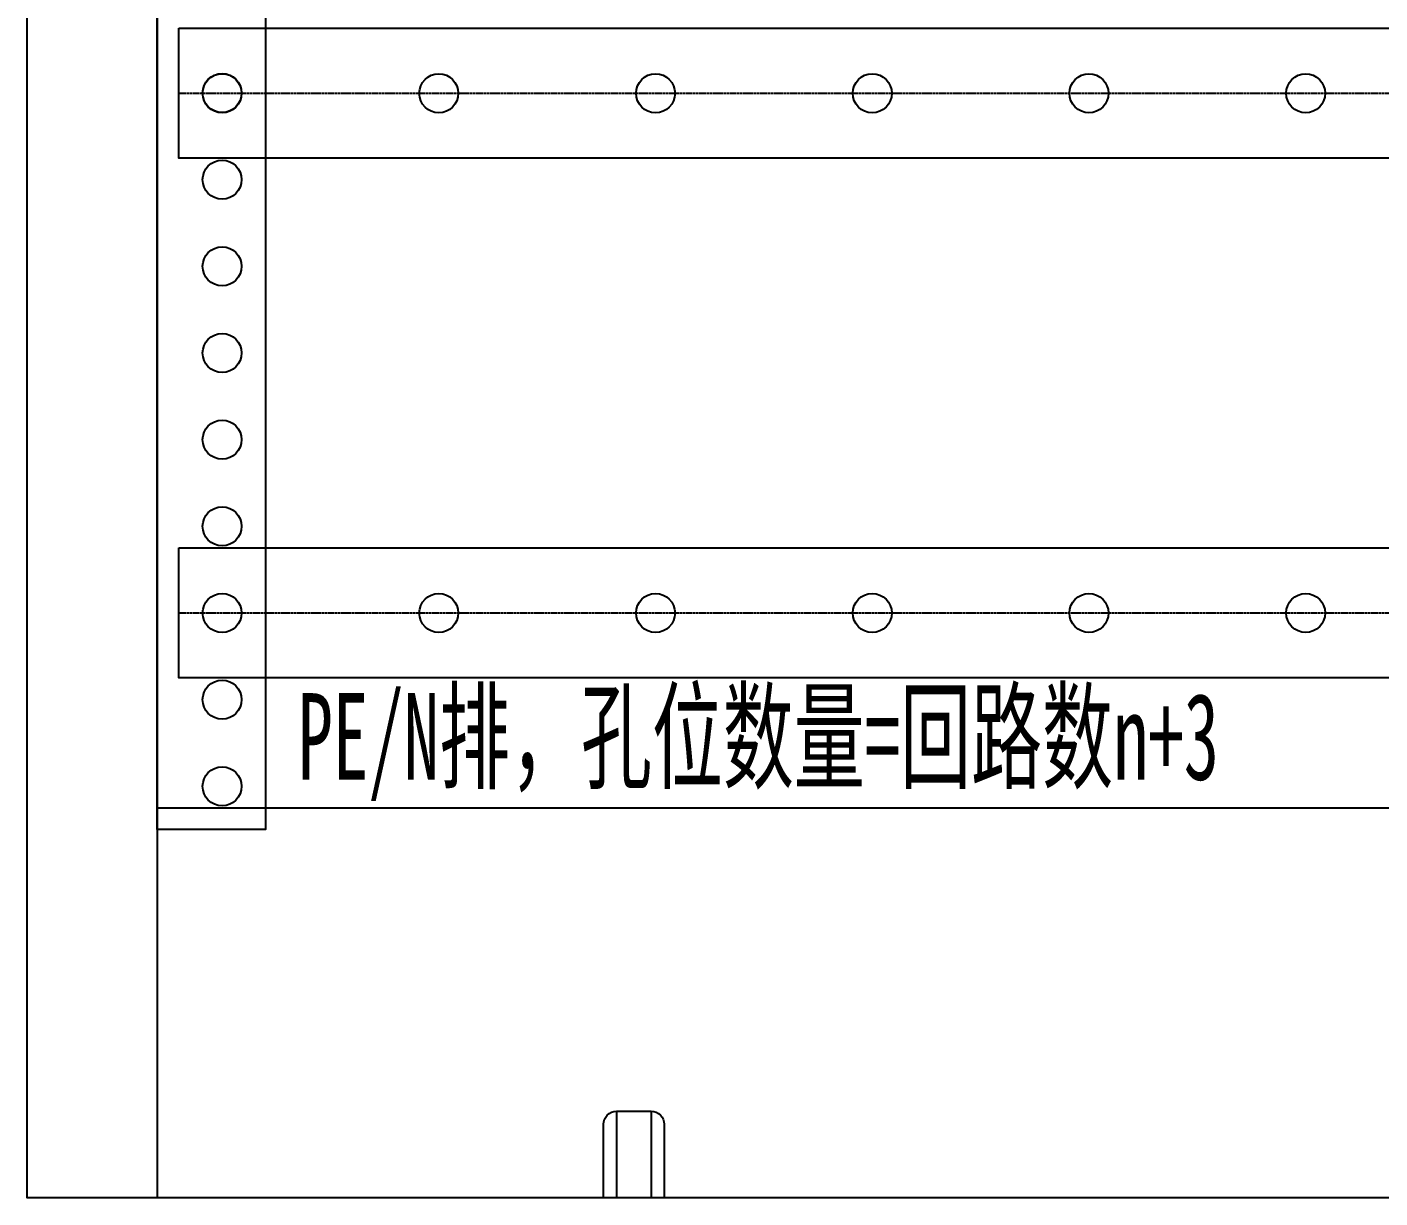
# Model space of a CAD drawing. Extents: x 1618643 to 1619243, y 398120 to 400320.
# Drawn here: x 1618642.7 to 1618954.9, y 398120.5 to 398390.7 of the extents above; entities that cross this region are included whole.
import ezdxf
from ezdxf.enums import TextEntityAlignment as Align

# ---------------------------------------------------------------- set-up
doc = ezdxf.new("R2010")
doc.units = 0
doc.header["$MEASUREMENT"] = 0
doc.linetypes.add('LYJS-XX', pattern=[0.35, 0.25, -0.1])
doc.layers.add('LY-JS-BJ', color=7, linetype='Continuous')
doc.layers.add('布置图', color=20, linetype='Continuous')
doc.styles.add('宋体', font='', dxfattribs={"width": 0.8, "height": 3.5})
doc.styles.get('宋体').set_extended_font_data('SimSun')

# ---------------------------------------------------------------- blocks, each defined once
blk = doc.blocks.new('*U26')
at = {"layer": 'LY-JS-BJ', "color": 0}
blk.add_circle((0, 0), 4.5, dxfattribs=at)
blk = doc.blocks.new('*U27')
at = {"layer": 'LY-JS-BJ', "color": 0, "linetype": 'ByBlock', "lineweight": -2, "transparency": 16777216}
for p in [(0, 0), (50, 0), (100, 0), (150, 0), (200, 0)]:
    blk.add_blockref('*U26', p, dxfattribs=at)
blk = doc.blocks.new('A$C7A207737')
at = {"layer": 'LY-JS-BJ', "color": 4, "linetype": 'LYJS-XX'}
for p, q in [((-10, 119.93), (520, 119.93)), ((-10, 0), (520, 0))]:
    blk.add_line(p, q, dxfattribs=at)
at = {"layer": 'LY-JS-BJ', "color": 0}
for points in [[(-10, 134.93), (520, 134.93), (520, 104.93), (-10, 104.93)], [(-10, 15), (520, 15), (520, -15), (-10, -15)]]:
    blk.add_lwpolyline(points, close=True, dxfattribs=at)
for centre in [(0, 119.93), (0, 0)]:
    blk.add_circle(centre, 4.5, dxfattribs=at)
for p in [(50, 119.93), (50, 0)]:
    blk.add_blockref('*U27', p, dxfattribs=at)
at = {"layer": 'LY-JS-BJ', "color": 4, "style": '宋体', "width": 0.6}
blk.add_text('PE/N排，孔位数量=回路数n+3', height=20, dxfattribs=at).set_placement((17.41, -28.5), align=Align.MIDDLE_LEFT)
blk = doc.blocks.new('*U29')
at = {"layer": 'LY-JS-BJ', "color": 6}
blk.add_circle((0, 0), 4.5, dxfattribs=at)
blk = doc.blocks.new('*U30')
at = {"layer": 'LY-JS-BJ', "color": 0, "linetype": 'ByBlock', "lineweight": -2, "transparency": 16777216}
for p in [(0, -1820), (0, -1840), (0, -1860), (0, -1880), (0, -1900), (0, -1920), (0, -1940), (0, -1960), (0, -1980)]:
    blk.add_blockref('*U29', p, dxfattribs=at)
blk = doc.blocks.new('A$C11EF57A1')
at = {"layer": 'LY-JS-BJ', "color": 0, "ltscale": 2}
for p, q in [((-4, 20), (-4, 0)), ((4, 20), (4, 0))]:
    blk.add_line(p, q, dxfattribs=at)
blk.add_lwpolyline([(-4, 20), (4, 20, -0.414214), (7, 17), (7, 0), (-7, 0), (-7, 17, -0.414214)], format="xyb", close=True, dxfattribs=at)

msp = doc.modelspace()

# ---------------------------------------------------------------- linework, layer by layer
at = {"layer": 'LY-JS-BJ', "color": 6, "ltscale": 50}
for points in [[(1618672.74, 400265.47), (1618672.74, 398120.47)], [(1618672.74, 398210.47), (1619212.74, 398210.47)]]:
    msp.add_lwpolyline(points, dxfattribs=at)
at = {"layer": 'LY-JS-BJ', "color": 6, "lineweight": -3}
msp.add_lwpolyline([(1618697.74, 400205.47), (1618697.74, 398205.47), (1618672.74, 398205.47), (1618672.74, 400205.47)], close=True, dxfattribs=at)
at = {"layer": '布置图', "ltscale": 50}
msp.add_lwpolyline([(1618642.74, 400320.47), (1619242.74, 400320.47), (1619242.74, 398120.47), (1618642.74, 398120.47)], close=True, dxfattribs=at)

# ---------------------------------------------------------------- block references
at = {"layer": 'LY-JS-BJ', "color": 6, "lineweight": -3}
for name, p in [('*U30', (1618687.74, 400195.47)), ('A$C7A207737', (1618687.74, 398255.47))]:
    msp.add_blockref(name, p, dxfattribs=at)
at = {"layer": 'LY-JS-BJ', "color": 6, "lineweight": -3, "ltscale": 2}
msp.add_blockref('A$C11EF57A1', (1618782.74, 398120.47), dxfattribs=at)

doc.saveas('drawing.dxf')
